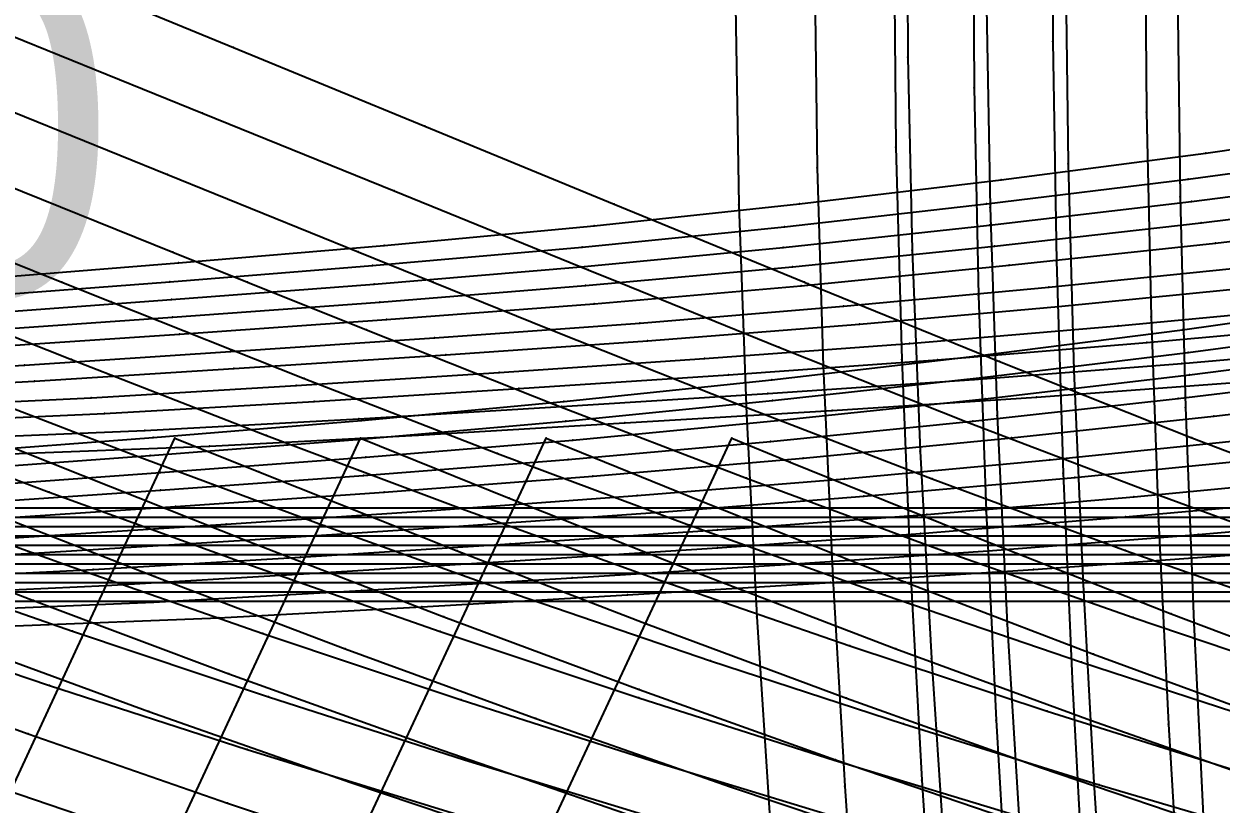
# Model space of a CAD drawing. Extents: x -2408 to 1029, y -526 to 2095.
# Drawn here: x -676.5 to -588, y 854.1 to 911.7 of the extents above; entities that cross this region are included whole.
import ezdxf

# ---------------------------------------------------------------- set-up
doc = ezdxf.new("R2010")
doc.units = 0
doc.layers.add('TEXT', color=7, linetype='Continuous')

# ---------------------------------------------------------------- blocks, each defined once
blk = doc.blocks.new(' -30')
at = {"layer": '1'}
for points in [[(-679.579468, 1093.386078), (-667.869601, 1088.545558), (-654.06588, 1082.849141), (-639.93417, 1077.027273), (-625.924078, 1071.266404), (-611.86985, 1065.500565), (-611.588666, 1065.385221), (-597.443729, 1059.626624), (-583.237913, 1054.002719), (-568.963569, 1048.571729)], [(-244.782035, 988.103728), (-229.520606, 987.520225), (-214.116548, 987.083314), (-198.889744, 986.803854), (-183.229885, 986.627731), (-167.295553, 986.530983), (-151.580754, 986.653671), (-136.843907, 986.999455), (-122.874949, 987.585204), (-107.751551, 988.469104), (-92.53808, 989.557936), (-77.486431, 990.756362), (-62.287955, 992.040492), (-46.765308, 993.494654), (-31.59976, 995.119355), (-16.677405, 996.901347), (-1.553066, 998.875569), (13.497761, 1001.026741)], [(-94.92007, 495.218377), (-94.849239, 479.974435), (-94.527407, 465.687633), (-93.937497, 450.831002), (-93.098738, 435.516135), (-92.109499, 420.534611), (-91.504507, 412.391815), (-106.438525, 409.720329), (-114.166003, 408.231014), (-119.644224, 406.949512), (-124.775494, 405.499108), (-129.635597, 403.873403), (-133.993312, 402.168599), (-138.086996, 400.305998), (-141.794628, 398.349397), (-145.125894, 396.314435), (-148.042028, 394.254847), (-150.639704, 392.130974), (-152.916908, 389.96509), (-154.962279, 387.680287), (-156.728037, 385.329051), (-158.293209, 382.821793), (-159.78194, 379.938352), (-161.1035, 376.821743)]]:
    blk.add_lwpolyline(points, dxfattribs=at)
at = {"layer": '14'}
for points in [[(-569.19848, 986.9827), (-583.328373, 992.069288), (-597.67518, 997.436942), (-611.940886, 1003.014693), (-625.885646, 1008.720417), (-636.292, 1013.072281), (-636.292076, 1013.072281), (-636.295509, 1013.064804), (-630.680852, 1025.118075), (-624.11852, 1039.205766), (-617.238503, 1053.975449), (-617.238503, 1053.975449), (-612.923028, 1052.206039), (-598.88844, 1046.521615), (-584.771804, 1040.976659), (-570.602837, 1035.635222)], [(-245.709135, 975.431759), (-230.041771, 974.838048), (-214.56575, 974.39029), (-199.409258, 974.086564), (-184.176903, 973.94043), (-168.404506, 973.803247), (-153.029813, 973.906816), (-137.632361, 974.245926), (-123.507077, 974.803251), (-109.767216, 975.613196), (-94.348727, 976.725192), (-79.364049, 977.862141), (-63.959231, 979.122072), (-49.005641, 980.511038), (-33.632503, 982.122847), (-18.625958, 983.86424), (-3.293244, 985.820636), (11.872398, 987.947367)], [(-107.59201, 483.699343), (-107.334268, 469.047236), (-106.777074, 453.55854), (-106.009624, 438.589179), (-105.05906, 423.721831), (-104.773865, 419.820175), (-112.92615, 418.352416), (-119.410509, 416.948304), (-125.016039, 415.490597), (-130.165454, 413.906458), (-135.017357, 412.164035), (-139.49255, 410.303017), (-143.626633, 408.325475), (-147.418247, 406.247763), (-150.941165, 404.038842), (-154.175671, 401.715027), (-157.04112, 399.354777), (-159.615963, 396.919506), (-161.901991, 394.426914)]]:
    blk.add_lwpolyline(points, dxfattribs=at)
at = {"layer": '2'}
blk.add_point((-617.238503, 1053.975449), dxfattribs=at)
at = {"layer": '3'}
for p in [(-654.06588, 1082.849141), (-639.93417, 1077.027273), (-625.924078, 1071.266404), (-611.86985, 1065.500565), (-611.588666, 1065.385221), (-597.443729, 1059.626624), (-617.238503, 1053.975449), (-583.237913, 1054.002719), (-612.923028, 1052.206039), (-598.88844, 1046.521615), (-584.771804, 1040.976659), (-624.11852, 1039.205766), (-1.553066, 998.875569), (-16.677405, 996.901347), (-31.59976, 995.119355), (-46.765308, 993.494654), (-62.287955, 992.040492), (-77.486431, 990.756362), (-3.293244, 985.820636), (-18.625958, 983.86424), (-33.632503, 982.122847), (-49.005641, 980.511038), (-63.959231, 979.122072), (-79.364049, 977.862141), (-94.849239, 479.974435), (-107.334268, 469.047236), (-94.527407, 465.687633), (-106.777074, 453.55854), (-93.937497, 450.831002), (-106.009624, 438.589179), (-93.098738, 435.516135)]:
    blk.add_point(p, dxfattribs=at)
at = {"layer": '4'}
for p in [(-611.86985, 1065.500565), (-617.238503, 1053.975449)]:
    blk.add_point(p, dxfattribs=at)
at = {"layer": '7'}
blk.add_line((-763.632202, -125.051336), (-389.104042, -125.051336), dxfattribs=at)
blk = doc.blocks.new(' -31')
at = {"layer": '1'}
for points in [[(-670.463003, 1083.716957), (-656.360988, 1077.995136), (-642.183125, 1072.240988), (-627.845906, 1066.420292), (-625.584259, 1065.503998), (-613.746049, 1060.708056), (-599.681805, 1055.117577), (-585.652809, 1049.748903), (-571.206755, 1044.459492)], [(-245.204271, 986.362211), (-230.354188, 985.833593), (-215.338268, 985.438519), (-199.901877, 985.183262), (-184.035778, 985.039444), (-168.025736, 984.886238), (-152.529679, 984.93567), (-138.113903, 985.220737), (-123.104008, 985.77524), (-108.173622, 986.581126), (-93.190491, 987.608126), (-78.160477, 988.752626), (-63.189221, 989.945011), (-47.672531, 991.313117), (-32.73015, 992.82249), (-17.795201, 994.504582), (-2.889159, 996.340467), (12.212112, 998.376714)], [(-89.879462, 483.678925), (-89.626827, 468.904622), (-89.106897, 453.535204), (-88.353528, 438.095688), (-87.433996, 422.815308)]]:
    blk.add_lwpolyline(points, dxfattribs=at)
at = {"layer": '14'}
for points in [[(-570.71022, 982.841463), (-585.017713, 987.808352), (-599.562903, 993.069454), (-613.740031, 998.398511), (-628.18245, 1004.075581), (-642.195981, 1009.819267), (-650.007172, 1013.071976), (-650.008011, 1013.072281), (-650.01152, 1013.064804), (-644.396845, 1025.118088), (-637.834502, 1039.205775), (-630.954475, 1053.975449), (-630.954475, 1053.975449), (-619.60841, 1049.367727), (-604.405046, 1043.328069), (-590.492016, 1038.00261), (-575.830816, 1032.625574)], [(-245.703807, 973.672048), (-230.309778, 973.133422), (-215.019542, 972.729054), (-199.514269, 972.453655), (-184.176903, 972.34024), (-168.717548, 972.168446), (-153.596564, 972.223744), (-138.452891, 972.497168), (-123.963493, 972.997494), (-110.383136, 973.723837), (-95.06787, 974.769831), (-79.6112, 975.902393), (-64.30798, 977.09257), (-48.879834, 978.444808), (-33.60516, 979.96535), (-18.120015, 981.679498), (-2.882535, 983.53499), (12.185967, 985.548397)], [(-102.603046, 487.153104), (-102.402857, 471.839814), (-101.962557, 457.181413), (-101.253314, 441.500905), (-100.364637, 426.136454), (-99.693871, 416.315002), (-107.84615, 414.847221), (-114.330507, 413.443097), (-119.936035, 411.985387), (-125.085454, 410.401247), (-129.93736, 408.658831), (-134.41255, 406.797831), (-138.546636, 404.820276), (-142.338245, 402.742581), (-145.861162, 400.533666), (-149.095668, 398.209828), (-151.961116, 395.849567), (-154.535961, 393.414295), (-156.821994, 390.921702), (-158.856873, 388.344847), (-160.702593, 385.604184), (-162.403636, 382.62292)]]:
    blk.add_lwpolyline(points, dxfattribs=at)
at = {"layer": '2'}
blk.add_point((-630.954475, 1053.975449), dxfattribs=at)
at = {"layer": '3'}
for p in [(-656.360988, 1077.995136), (-642.183125, 1072.240988), (-627.845906, 1066.420292), (-625.584259, 1065.503998), (-613.746049, 1060.708056), (-599.681805, 1055.117577), (-630.954475, 1053.975449), (-585.652809, 1049.748903), (-619.60841, 1049.367727), (-604.405046, 1043.328069), (-637.834502, 1039.205775), (-590.492016, 1038.00261), (-2.889159, 996.340467), (-17.795201, 994.504582), (-32.73015, 992.82249), (-47.672531, 991.313117), (-63.189221, 989.945011), (-78.160477, 988.752626), (-2.882535, 983.53499), (-18.120015, 981.679498), (-33.60516, 979.96535), (-48.879834, 978.444808), (-64.30798, 977.09257), (-79.6112, 975.902393), (-102.402857, 471.839814), (-89.626827, 468.904622), (-101.962557, 457.181413), (-89.106897, 453.535204), (-101.253314, 441.500905), (-88.353528, 438.095688), (-100.364637, 426.136454)]:
    blk.add_point(p, dxfattribs=at)
at = {"layer": '4'}
for p in [(-625.584259, 1065.503998), (-630.954475, 1053.975449)]:
    blk.add_point(p, dxfattribs=at)
at = {"layer": '7'}
blk.add_line((-763.632202, -125.051336), (-389.104042, -125.051336), dxfattribs=at)
blk = doc.blocks.new(' -32')
at = {"layer": '1'}
for points in [[(-673.055463, 1079.170648), (-658.93014, 1073.45126), (-644.837136, 1067.74143), (-639.300995, 1065.502472), (-630.70928, 1062.02776), (-616.644344, 1056.437097), (-602.420716, 1050.965794), (-588.118334, 1045.680245), (-573.747795, 1040.606701)], [(-245.709809, 984.630858), (-230.488011, 984.128957), (-215.247587, 983.767109), (-200.095667, 983.551712), (-184.421997, 983.443756), (-168.741345, 983.257658), (-153.297777, 983.255747), (-138.28339, 983.491439), (-123.274546, 983.983495), (-108.376018, 984.727066), (-93.392798, 985.703898), (-78.046169, 986.826902), (-63.073899, 987.964787), (-47.80115, 989.241333), (-32.854437, 990.673366), (-17.580763, 992.310636), (-2.66784, 994.062031), (12.329512, 995.989364)], [(-84.891852, 487.214944), (-84.704066, 472.179414), (-84.273397, 456.918529), (-83.613101, 441.527453), (-82.794173, 426.429278), (-81.832603, 411.349699)]]:
    blk.add_lwpolyline(points, dxfattribs=at)
at = {"layer": '14'}
for points in [[(-576.51792, 980.265068), (-591.27833, 985.269421), (-605.969177, 990.474472), (-620.29887, 995.744541), (-634.852344, 1001.321915), (-649.071391, 1007.024441), (-663.723526, 1013.072052), (-663.723984, 1013.072281), (-663.727493, 1013.064804), (-658.112836, 1025.118075), (-651.550504, 1039.205766), (-644.670486, 1053.975449), (-644.670486, 1053.975449), (-633.682431, 1049.535537), (-619.437093, 1043.890796), (-605.102571, 1038.402861), (-590.719169, 1033.118414), (-576.037771, 1027.966365)], [(-245.599616, 971.918152), (-230.517079, 971.43226), (-214.931823, 971.059083), (-199.600349, 970.822056), (-184.176903, 970.740051), (-168.658013, 970.535171), (-153.193248, 970.556179), (-137.648987, 970.799077), (-122.742367, 971.275087), (-109.357197, 971.949746), (-94.181815, 972.942468), (-78.860494, 974.031315), (-63.695884, 975.163998), (-48.400329, 976.438115), (-33.260954, 977.872553), (-17.902589, 979.495559), (-2.796827, 981.250458), (12.288539, 983.170726)], [(-97.600019, 489.682566), (-97.433359, 473.405649), (-97.009875, 457.723451), (-96.346461, 441.972495), (-95.516013, 426.636403), (-94.613867, 412.809792)]]:
    blk.add_lwpolyline(points, dxfattribs=at)
at = {"layer": '2'}
blk.add_point((-644.670486, 1053.975449), dxfattribs=at)
at = {"layer": '3'}
for p in [(-658.93014, 1073.45126), (-644.837136, 1067.74143), (-639.300995, 1065.502472), (-630.70928, 1062.02776), (-616.644344, 1056.437097), (-644.670486, 1053.975449), (-602.420716, 1050.965794), (-633.682431, 1049.535537), (-588.118334, 1045.680245), (-619.437093, 1043.890796), (-651.550504, 1039.205766), (-605.102571, 1038.402861), (-590.719169, 1033.118414), (-2.66784, 994.062031), (-17.580763, 992.310636), (-32.854437, 990.673366), (-47.80115, 989.241333), (-63.073899, 987.964787), (-78.046169, 986.826902), (-2.796827, 981.250458), (-17.902589, 979.495559), (-33.260954, 977.872553), (-48.400329, 976.438115), (-63.695884, 975.163998), (-78.860494, 974.031315), (-97.433359, 473.405649), (-84.704066, 472.179414), (-97.009875, 457.723451), (-84.273397, 456.918529), (-96.346461, 441.972495), (-83.613101, 441.527453), (-95.516013, 426.636403), (-82.794173, 426.429278)]:
    blk.add_point(p, dxfattribs=at)
at = {"layer": '4'}
for p in [(-639.300995, 1065.502472), (-644.670486, 1053.975449)]:
    blk.add_point(p, dxfattribs=at)
at = {"layer": '7'}
blk.add_line((-763.632202, -125.051336), (-389.104042, -125.051336), dxfattribs=at)
blk = doc.blocks.new(' -33')
at = {"layer": '1'}
for points in [[(-672.478486, 1073.343472), (-658.55008, 1067.725314), (-653.016129, 1065.504227), (-644.215077, 1061.971907), (-630.250052, 1056.444661), (-616.147939, 1051.025013), (-602.056997, 1045.826686), (-587.562063, 1040.709532), (-573.327678, 1035.917621)], [(-245.656514, 982.886327), (-230.644244, 982.430943), (-215.128314, 982.099588), (-199.895578, 981.917391), (-184.203281, 981.841354), (-168.302886, 981.625979), (-153.421344, 981.587268), (-138.063449, 981.77681), (-123.30094, 982.206119), (-108.548373, 982.887436), (-93.220462, 983.840879), (-77.994136, 984.911791), (-62.676554, 986.02466), (-47.469065, 987.237479), (-32.175066, 988.635625), (-17.231059, 990.164291), (-1.969221, 991.878756), (13.18838, 993.745961)], [(-79.893775, 491.171975), (-79.773197, 476.059439), (-79.43103, 460.915727), (-78.87417, 445.812984), (-78.132577, 430.805671), (-77.226999, 415.564104)]]:
    blk.add_lwpolyline(points, dxfattribs=at)
at = {"layer": '14'}
for points in [[(-574.216292, 975.171093), (-588.977959, 979.915293), (-603.527283, 984.834254), (-618.011682, 989.94154), (-632.130203, 995.1012), (-646.486415, 1000.558219), (-660.505987, 1006.127055), (-674.718011, 1011.948869), (-677.439651, 1013.072128), (-677.440033, 1013.072281), (-677.443466, 1013.064804), (-671.828808, 1025.118075), (-665.266477, 1039.205766), (-658.386459, 1053.975449), (-658.386459, 1053.975449), (-652.191684, 1051.478388), (-637.534459, 1045.648573), (-623.530547, 1040.239618), (-608.744363, 1034.744457), (-594.398171, 1029.637681), (-579.459447, 1024.567432)], [(-245.398865, 970.170211), (-230.056463, 969.719094), (-214.797145, 969.392556), (-199.667877, 969.191777), (-184.176903, 969.139862), (-168.618175, 968.90364), (-153.351338, 968.887478), (-138.070011, 969.078373), (-122.802072, 969.506927), (-109.028211, 970.142768), (-94.02832, 971.073364), (-78.878119, 972.11656), (-63.88798, 973.191219), (-48.760762, 974.383247), (-33.792318, 975.723587), (-18.838223, 977.222051), (-3.65813, 978.89639), (11.262152, 980.69739)], [(-92.592709, 493.613696), (-92.499211, 477.854126), (-92.182344, 462.500599), (-91.611132, 446.570637), (-90.867716, 431.101373), (-89.978962, 415.93521)]]:
    blk.add_lwpolyline(points, dxfattribs=at)
at = {"layer": '2'}
blk.add_point((-658.386459, 1053.975449), dxfattribs=at)
at = {"layer": '3'}
for p in [(-658.55008, 1067.725314), (-653.016129, 1065.504227), (-644.215077, 1061.971907), (-630.250052, 1056.444661), (-658.386459, 1053.975449), (-652.191684, 1051.478388), (-616.147939, 1051.025013), (-637.534459, 1045.648573), (-602.056997, 1045.826686), (-587.562063, 1040.709532), (-623.530547, 1040.239618), (-665.266477, 1039.205766), (-608.744363, 1034.744457), (-594.398171, 1029.637681), (-1.969221, 991.878756), (-17.231059, 990.164291), (-32.175066, 988.635625), (-47.469065, 987.237479), (-62.676554, 986.02466), (-77.994136, 984.911791), (-3.65813, 978.89639), (-18.838223, 977.222051), (-33.792318, 975.723587), (-48.760762, 974.383247), (-63.88798, 973.191219), (-78.878119, 972.11656), (-92.499211, 477.854126), (-79.773197, 476.059439), (-92.182344, 462.500599), (-79.43103, 460.915727), (-91.611132, 446.570637), (-78.87417, 445.812984), (-90.867716, 431.101373), (-78.132577, 430.805671)]:
    blk.add_point(p, dxfattribs=at)
at = {"layer": '4'}
for p in [(-653.016129, 1065.504227), (-658.386459, 1053.975449)]:
    blk.add_point(p, dxfattribs=at)
at = {"layer": '7'}
blk.add_line((-763.632202, -125.051336), (-389.104042, -125.051336), dxfattribs=at)
blk = doc.blocks.new(' -34')
at = {"layer": '1'}
for points in [[(-677.364565, 1069.766371), (-666.730804, 1065.507126), (-663.102734, 1064.053879), (-648.836733, 1058.391212), (-634.525842, 1052.844457), (-620.337866, 1047.54854), (-605.886402, 1042.376982), (-591.365894, 1037.408624), (-576.770702, 1032.658443)], [(-245.392154, 981.143215), (-230.338441, 980.727177), (-214.992801, 980.435879), (-199.882371, 980.286679), (-183.960228, 980.237808), (-168.117949, 979.996712), (-153.058748, 979.924763), (-137.707824, 980.071632), (-122.92949, 980.454594), (-108.321638, 981.081657), (-92.998495, 981.988387), (-77.514769, 983.037739), (-62.201781, 984.109423), (-46.844191, 985.280492), (-31.552026, 986.613769), (-16.180549, 988.119587), (-0.918876, 989.7673), (14.461016, 991.588687)]]:
    blk.add_lwpolyline(points, dxfattribs=at)
at = {"layer": '14'}
for points in [[(-573.867632, 970.917508), (-588.30422, 975.33142), (-602.811568, 980.016268), (-617.108707, 984.856855), (-631.029806, 989.757501), (-645.856265, 995.162899), (-659.969788, 1000.515376), (-674.380798, 1006.222042), (-688.357245, 1011.922673), (-691.155624, 1013.072128), (-691.156006, 1013.072281), (-691.159515, 1013.064804), (-685.544858, 1025.118075), (-678.982526, 1039.205766), (-672.102509, 1053.975449), (-672.102509, 1053.975449), (-667.232527, 1052.020667), (-652.905865, 1046.33417), (-638.502068, 1040.769044), (-624.057153, 1035.389493), (-609.541973, 1030.201112), (-594.718427, 1025.138568), (-580.056483, 1020.377516)], [(-245.786458, 968.44933), (-230.134274, 968.026103), (-214.616884, 967.729416), (-199.32053, 967.560035), (-184.176903, 967.539673), (-168.597613, 967.273836), (-153.015974, 967.224876), (-137.362258, 967.385917), (-122.325415, 967.767123), (-108.80701, 968.340385), (-93.375668, 969.247428), (-77.789987, 970.288667), (-62.368557, 971.359762), (-46.955469, 972.529899), (-31.404846, 973.873655), (-16.018666, 975.369462), (-1.039595, 976.974481), (14.313651, 978.774331)], [(-87.573821, 497.793534), (-87.532142, 481.326858), (-87.263509, 465.080297), (-86.767524, 449.413887), (-86.078283, 433.655301), (-85.26271, 418.531257)]]:
    blk.add_lwpolyline(points, dxfattribs=at)
at = {"layer": '3'}
for p in [(-666.730804, 1065.507126), (-663.102734, 1064.053879), (-648.836733, 1058.391212), (-634.525842, 1052.844457), (-667.232527, 1052.020667), (-620.337866, 1047.54854), (-652.905865, 1046.33417), (-605.886402, 1042.376982), (-638.502068, 1040.769044), (-591.365894, 1037.408624), (-624.057153, 1035.389493), (-609.541973, 1030.201112), (-0.918876, 989.7673), (-16.180549, 988.119587), (-31.552026, 986.613769), (-46.844191, 985.280492), (-62.201781, 984.109423), (-77.514769, 983.037739), (-1.039595, 976.974481), (-16.018666, 975.369462), (-31.404846, 973.873655), (-46.955469, 972.529899), (-62.368557, 971.359762), (-77.789987, 970.288667), (-87.532142, 481.326858), (-87.263509, 465.080297), (-86.767524, 449.413887), (-86.078283, 433.655301)]:
    blk.add_point(p, dxfattribs=at)
at = {"layer": '4'}
blk.add_point((-666.730804, 1065.507126), dxfattribs=at)
at = {"layer": '7'}
blk.add_line((-763.632202, -125.051336), (-389.104042, -125.051336), dxfattribs=at)
blk = doc.blocks.new(' -35')
at = {"layer": '1'}
for points in [[(-680.315526, 1065.453364), (-666.027462, 1059.779977), (-651.611507, 1054.176305), (-637.219311, 1048.772205), (-623.014092, 1043.64081), (-608.486627, 1038.611402), (-593.903747, 1033.795453), (-579.233857, 1029.197618)], [(-246.148302, 979.438741), (-230.680906, 979.043986), (-214.761059, 978.775616), (-199.831895, 978.658127), (-183.937511, 978.637161), (-167.91933, 978.3671), (-153.273203, 978.263564), (-137.581065, 978.366736), (-122.473683, 978.712175), (-108.132263, 979.284806), (-93.046583, 980.132548), (-77.806866, 981.122235), (-62.730958, 982.135285), (-47.556552, 983.23854), (-32.497701, 984.477851), (-17.328552, 985.87939), (-2.297197, 987.417575)]]:
    blk.add_lwpolyline(points, dxfattribs=at)
at = {"layer": '14'}
for points in [[(-579.64267, 968.598995), (-594.495935, 973.029855), (-609.422368, 977.744659), (-624.13107, 982.628705), (-638.776166, 987.69986), (-653.040461, 992.815067), (-667.56699, 998.217291), (-681.748244, 1003.716345), (-696.126109, 1009.501428), (-704.870987, 1013.071899), (-704.871979, 1013.072281), (-704.875488, 1013.064804), (-699.260831, 1025.118075), (-692.698499, 1039.205766), (-685.818481, 1053.975449), (-685.818481, 1053.975449), (-673.835528, 1049.204201), (-659.857225, 1043.739088), (-645.797305, 1038.406831), (-631.700723, 1033.253456), (-617.297163, 1028.197277), (-603.067458, 1023.419731), (-588.770455, 1018.847618), (-574.405683, 1014.494099)], [(-245.411211, 966.712004), (-230.155305, 966.336682), (-214.929733, 966.076748), (-199.345665, 965.933028), (-184.176903, 965.939484), (-168.595889, 965.645719), (-153.262253, 965.563573), (-137.932319, 965.676814), (-122.572167, 966.011288), (-108.693553, 966.54324), (-93.491526, 967.382021), (-78.130808, 968.373007), (-62.938125, 969.391393), (-47.752126, 970.486082), (-32.422476, 971.732986), (-17.26006, 973.126367), (-1.855956, 974.694953)], [(-82.553895, 485.097823), (-82.374938, 469.8937), (-81.971193, 454.307109), (-81.362613, 438.412146), (-80.623388, 423.163421)]]:
    blk.add_lwpolyline(points, dxfattribs=at)
at = {"layer": '3'}
for p in [(-666.027462, 1059.779977), (-651.611507, 1054.176305), (-637.219311, 1048.772205), (-659.857225, 1043.739088), (-623.014092, 1043.64081), (-645.797305, 1038.406831), (-608.486627, 1038.611402), (-593.903747, 1033.795453), (-631.700723, 1033.253456), (-617.297163, 1028.197277), (-17.328552, 985.87939), (-32.497701, 984.477851), (-47.556552, 983.23854), (-62.730958, 982.135285), (-77.806866, 981.122235), (-93.046583, 980.132548), (-17.26006, 973.126367), (-32.422476, 971.732986), (-47.752126, 970.486082), (-62.938125, 969.391393), (-78.130808, 968.373007), (-82.374938, 469.8937), (-81.971193, 454.307109), (-81.362613, 438.412146)]:
    blk.add_point(p, dxfattribs=at)
at = {"layer": '7'}
blk.add_line((-763.632202, -125.051336), (-389.104042, -125.051336), dxfattribs=at)
blk = doc.blocks.new(' -36')
at = {"layer": '1'}
for points in [[(-675.825793, 1058.274928), (-661.477151, 1052.75744), (-647.277517, 1047.486629), (-633.11935, 1042.429324), (-618.791001, 1037.518718), (-604.521144, 1032.846354), (-590.059062, 1028.344219), (-575.426927, 1024.038162)], [(-244.813666, 977.681409), (-229.671196, 977.337734), (-214.526717, 977.118518), (-199.544562, 977.030097), (-183.915882, 977.036591), (-167.950092, 976.741205), (-152.978729, 976.605931), (-137.268569, 976.672079), (-122.12241, 976.976183), (-107.446996, 977.520182), (-92.321248, 978.32941), (-77.600391, 979.250239), (-61.924676, 980.270294), (-47.017724, 981.31363), (-31.357583, 982.547478), (-16.625817, 983.851296), (-0.992572, 985.389894)]]:
    blk.add_lwpolyline(points, dxfattribs=at)
at = {"layer": '14'}
for points in [[(-683.234201, 1047.528873), (-668.828007, 1041.963218), (-654.388899, 1036.565905), (-639.884626, 1031.34536), (-625.064302, 1026.229331), (-610.423134, 1021.40198), (-595.712985, 1016.789458), (-580.110424, 1012.168741)], [(-245.653449, 964.99914), (-230.120728, 964.650726), (-214.66927, 964.419268), (-199.353692, 964.307202), (-184.176903, 964.339218), (-168.612579, 964.019258), (-152.992621, 963.905906), (-137.318346, 963.990156), (-122.248087, 964.280739), (-108.008745, 964.781739), (-92.393513, 965.599915), (-76.784191, 966.576492), (-61.688111, 967.560906), (-46.088481, 968.647694), (-31.018154, 969.826597), (-15.441047, 971.206677), (-0.29155, 972.69796)]]:
    blk.add_lwpolyline(points, dxfattribs=at)
at = {"layer": '3'}
for p in [(-661.477151, 1052.75744), (-647.277517, 1047.486629), (-633.11935, 1042.429324), (-668.828007, 1041.963218), (-618.791001, 1037.518718), (-654.388899, 1036.565905), (-604.521144, 1032.846354), (-639.884626, 1031.34536), (-590.059062, 1028.344219), (-16.625817, 983.851296), (-31.357583, 982.547478), (-47.017724, 981.31363), (-61.924676, 980.270294), (-77.600391, 979.250239), (-92.321248, 978.32941), (-15.441047, 971.206677), (-31.018154, 969.826597), (-46.088481, 968.647694), (-61.688111, 967.560906), (-76.784191, 966.576492), (-92.393513, 965.599915)]:
    blk.add_point(p, dxfattribs=at)
at = {"layer": '7'}
blk.add_line((-763.632202, -125.051336), (-389.104042, -125.051336), dxfattribs=at)
blk = doc.blocks.new(' -37')
at = {"layer": '1'}
for points in [[(-681.952298, 1055.380489), (-667.660078, 1049.986986), (-653.116476, 1044.702242), (-638.756824, 1039.689667), (-624.082034, 1034.780541), (-609.641131, 1030.172545), (-594.830878, 1025.688203), (-580.212215, 1021.508686)], [(-260.851131, 976.413247), (-245.383191, 975.982942), (-230.272819, 975.66794), (-214.800353, 975.469849), (-199.544714, 975.405111), (-183.895226, 975.435944), (-168.220626, 975.117964), (-153.279971, 974.951985), (-137.539453, 974.981965), (-122.430299, 975.248465), (-107.241461, 975.765536), (-92.23547, 976.488596), (-77.064567, 977.383549), (-62.060307, 978.358986), (-46.897365, 979.384498), (-31.741422, 980.503482), (-16.317787, 981.804686), (-1.187583, 983.235286)]]:
    blk.add_lwpolyline(points, dxfattribs=at)
at = {"layer": '14'}
for points in [[(-675.135504, 1039.217935), (-660.278699, 1033.778931), (-645.35426, 1028.526784), (-630.939279, 1023.664606), (-615.877905, 1018.815825), (-600.745907, 1014.193047), (-586.139404, 1009.976964), (-570.870374, 1005.829338)], [(-260.7973, 963.703712), (-245.111403, 963.272636), (-230.031804, 962.968394), (-214.92123, 962.770408), (-199.345019, 962.682694), (-184.176903, 962.739029), (-168.647246, 962.39452), (-153.323367, 962.252045), (-138.031799, 962.292988), (-122.676535, 962.538026), (-107.428407, 963.02208), (-92.064057, 963.779385), (-76.738085, 964.702722), (-61.242214, 965.685371), (-45.924747, 966.711602), (-30.453256, 967.865643), (-15.155917, 969.160966), (0.128787, 970.603535)]]:
    blk.add_lwpolyline(points, dxfattribs=at)
at = {"layer": '3'}
for p in [(-667.660078, 1049.986986), (-653.116476, 1044.702242), (-638.756824, 1039.689667), (-624.082034, 1034.780541), (-660.278699, 1033.778931), (-609.641131, 1030.172545), (-645.35426, 1028.526784), (-16.317787, 981.804686), (-31.741422, 980.503482), (-46.897365, 979.384498), (-62.060307, 978.358986), (-77.064567, 977.383549), (-92.23547, 976.488596), (-15.155917, 969.160966), (-30.453256, 967.865643), (-45.924747, 966.711602), (-61.242214, 965.685371), (-76.738085, 964.702722), (-92.064057, 963.779385)]:
    blk.add_point(p, dxfattribs=at)
at = {"layer": '7'}
blk.add_line((-763.632202, -125.051336), (-389.104042, -125.051336), dxfattribs=at)
blk = doc.blocks.new(' -38')
at = {"layer": '1'}
for points in [[(-680.700302, 1049.789536), (-666.390865, 1044.60093), (-651.86658, 1039.534499), (-637.201431, 1034.63018), (-622.54811, 1029.949667), (-608.05136, 1025.548041), (-593.266315, 1021.301709), (-578.334457, 1017.259113)], [(-261.044984, 974.676492), (-245.667599, 974.280945), (-230.429886, 973.992507), (-215.048551, 973.822596), (-199.881571, 973.781331), (-184.02483, 973.838501), (-168.394548, 973.496167), (-153.050934, 973.299164), (-137.526505, 973.297012), (-122.070491, 973.529049), (-106.553574, 974.011844), (-91.257077, 974.710421), (-75.758579, 975.59908), (-60.626937, 976.556257), (-45.135723, 977.568164), (-29.691034, 978.673379), (-14.218645, 979.93966), (0.737898, 981.308098)]]:
    blk.add_lwpolyline(points, dxfattribs=at)
at = {"layer": '14'}
for points in [[(-683.62422, 1037.330167), (-669.20928, 1032.125264), (-654.470625, 1027.004771), (-639.929006, 1022.161042), (-625.323363, 1017.51357), (-610.653421, 1013.074381), (-595.662161, 1008.783984), (-580.863962, 1004.792976)], [(-261.190993, 961.973783), (-245.947095, 961.584031), (-230.551053, 961.299384), (-215.148676, 961.123001), (-199.740959, 961.05943), (-184.176903, 961.13884), (-168.699438, 960.771431), (-153.117159, 960.599375), (-137.509077, 960.612319), (-121.800199, 960.831968), (-106.173003, 961.29453), (-91.127607, 962.000058), (-76.121077, 962.872303), (-60.939983, 963.810147), (-45.940806, 964.778603), (-30.948843, 965.841704), (-15.800026, 967.057728), (-0.82938, 968.401779)]]:
    blk.add_lwpolyline(points, dxfattribs=at)
at = {"layer": '3'}
for p in [(-666.390865, 1044.60093), (-651.86658, 1039.534499), (-637.201431, 1034.63018), (-669.20928, 1032.125264), (-622.54811, 1029.949667), (-654.470625, 1027.004771), (-14.218645, 979.93966), (-29.691034, 978.673379), (-45.135723, 977.568164), (-60.626937, 976.556257), (-75.758579, 975.59908), (-91.257077, 974.710421), (-15.800026, 967.057728), (-30.948843, 965.841704), (-45.940806, 964.778603), (-60.939983, 963.810147), (-76.121077, 962.872303), (-91.127607, 962.000058)]:
    blk.add_point(p, dxfattribs=at)
at = {"layer": '7'}
blk.add_line((-763.632202, -125.051336), (-389.104042, -125.051336), dxfattribs=at)
blk = doc.blocks.new(' -39')
at = {"layer": '1'}
for points in [[(-822.919753, 1050.673668), (-816.521745, 1064.408638), (-809.985366, 1078.440594), (-803.450851, 1092.468491), (-793.440447, 1088.484297), (-779.537609, 1082.96476), (-765.648304, 1077.464968), (-751.708798, 1071.960969), (-737.618473, 1066.416272), (-735.30838, 1065.512314), (-723.183282, 1060.767818), (-708.925899, 1055.272839), (-694.621465, 1049.9073), (-680.25487, 1044.704049), (-665.92535, 1039.703311), (-651.438478, 1034.844798), (-636.958934, 1030.196749), (-622.347235, 1025.727268), (-607.829158, 1021.516035), (-593.092423, 1017.4779), (-578.563008, 1013.721235)], [(-260.634175, 972.92972), (-245.262398, 972.569122), (-229.984739, 972.31231), (-214.791414, 972.174482), (-199.605925, 972.159095), (-184.01516, 972.238312), (-168.397196, 971.872528), (-153.201127, 971.651481), (-138.134021, 971.615115), (-122.854594, 971.794226), (-107.343622, 972.210434), (-92.366279, 972.831552), (-76.54396, 973.693286), (-61.552963, 974.611547), (-46.302817, 975.56963), (-31.0579, 976.601998), (-15.713613, 977.784027), (-0.490311, 979.102427)]]:
    blk.add_lwpolyline(points, dxfattribs=at)
at = {"layer": '14'}
for points in [[(-675.345223, 1029.517459), (-661.080527, 1024.658558), (-646.145439, 1019.782596), (-631.144878, 1015.112238), (-616.078544, 1010.659798), (-601.574873, 1006.606813), (-586.383279, 1002.601867), (-571.135147, 998.816587)], [(-262.319546, 960.2692), (-246.748947, 959.896897), (-231.040638, 959.631903), (-215.351973, 959.477067), (-199.705454, 959.436699), (-184.176903, 959.538651), (-168.312557, 959.14157), (-152.936417, 958.948605), (-137.689682, 958.930158), (-122.390639, 959.100798), (-107.151342, 959.490952), (-91.728331, 960.147581), (-76.344232, 960.998653), (-60.781414, 961.935), (-45.404531, 962.89571), (-30.034311, 963.942842), (-14.502688, 965.140545), (0.846659, 966.471685)]]:
    blk.add_lwpolyline(points, dxfattribs=at)
at = {"layer": '3'}
for p in [(-665.92535, 1039.703311), (-651.438478, 1034.844798), (-636.958934, 1030.196749), (-15.713613, 977.784027), (-31.0579, 976.601998), (-46.302817, 975.56963), (-61.552963, 974.611547), (-76.54396, 973.693286), (-92.366279, 972.831552), (-14.502688, 965.140545), (-30.034311, 963.942842), (-45.404531, 962.89571), (-60.781414, 961.935), (-76.344232, 960.998653), (-91.728331, 960.147581)]:
    blk.add_point(p, dxfattribs=at)
at = {"layer": '7'}
blk.add_line((-763.632202, -125.051336), (-389.104042, -125.051336), dxfattribs=at)
blk = doc.blocks.new(' -40')
at = {"layer": '1'}
for points in [[(-823.858313, 1078.103655), (-817.308655, 1092.164154), (-810.393475, 1089.47466), (-796.508958, 1084.067502), (-782.223648, 1078.495861), (-767.943331, 1072.917151), (-753.8455, 1067.39938), (-749.023895, 1065.513458), (-739.729078, 1061.877866), (-725.40189, 1056.357127), (-711.031624, 1050.950234), (-696.748703, 1045.74392), (-682.263601, 1040.652458), (-667.618612, 1035.700451), (-653.013265, 1030.964924), (-638.183089, 1026.374451), (-623.453167, 1022.041528), (-608.814152, 1017.966122), (-593.964097, 1014.062397), (-579.060969, 1010.366265)], [(-260.908913, 971.207985), (-245.558737, 970.877499), (-230.243138, 970.646141), (-214.890014, 970.529725), (-199.864877, 970.535647), (-184.007473, 970.638123), (-168.312085, 970.248635), (-153.059081, 970.003416), (-137.860823, 969.94036), (-122.501798, 970.086932), (-107.011304, 970.459098), (-91.66347, 971.054746), (-76.239994, 971.863291), (-60.970871, 972.770291), (-45.639813, 973.702428), (-30.53561, 974.688643), (-15.217954, 975.818684)]]:
    blk.add_lwpolyline(points, dxfattribs=at)
at = {"layer": '14'}
blk.add_lwpolyline([(-260.955345, 958.503785), (-245.236538, 958.169516), (-230.130797, 957.950152), (-214.947815, 957.829879), (-199.654171, 957.815185), (-184.176903, 957.938461), (-168.392959, 957.520888), (-152.780794, 957.299794), (-137.241788, 957.254429), (-121.614295, 957.400194), (-106.020683, 957.768573), (-90.971427, 958.373221), (-75.960604, 959.169212), (-60.766476, 960.059615), (-45.762077, 960.967268), (-30.763123, 961.942919), (-15.596995, 963.048272)], dxfattribs=at)
at = {"layer": '3'}
for p in [(-667.618612, 1035.700451), (-653.013265, 1030.964924), (-30.53561, 974.688643), (-45.639813, 973.702428), (-60.970871, 972.770291), (-76.239994, 971.863291), (-91.66347, 971.054746), (-30.763123, 961.942919), (-45.762077, 960.967268), (-60.766476, 960.059615), (-90.971427, 958.373221), (-75.960604, 959.169212)]:
    blk.add_point(p, dxfattribs=at)
at = {"layer": '7'}
blk.add_line((-763.632202, -125.051336), (-389.104042, -125.051336), dxfattribs=at)
at = {"layer": 'TEXT', "color": 7}
blk.add_text('g02-40', height=25, dxfattribs=at).set_placement((-589.7, -102.49))

msp = doc.modelspace()

# ---------------------------------------------------------------- block references
at = {"layer": '1'}
for name, p in [(' -32', (-184.050523, 999.622732)), (' -30', (-184.050297, 1001.000083)), (' -31', (-184.050388, 1000.311413)), (' -33', (-184.050694, 998.934067)), (' -34', (-184.050758, 998.245407)), (' -35', (-184.051047, 997.556724)), (' -36', (-184.051123, 996.868036)), (' -37', (-184.051318, 996.179365)), (' -38', (-184.051331, 995.490688)), (' -39', (-184.051506, 994.802025)), (' -40', (-184.051738, 994.113352)), (' -32', (-514.58038, 429.196867)), (' -34', (-512.877729, 429.098086)), (' -33', (-513.729155, 429.147803)), (' -31', (-515.430888, 429.247568)), (' -30', (-516.281493, 429.297884)), (' -35', (-508.640982, 429.051384)), (' -39', (-575.170005, -91.15992)), (' -40', (-571.08619, -90.544825)), (' -38', (-579.253783, -91.775472)), (' -32', (-587.506908, -95.474868)), (' -37', (-579.276546, -92.393365)), (' -36', (-583.359915, -93.009197)), (' -35', (-583.382004, -93.626476)), (' -34', (-587.46481, -94.242756)), (' -33', (-587.486083, -94.859148)), (' -31', (-587.527219, -96.089244)), (' -30', (-587.547006, -96.703028)), (' -32', (-6.918598, -172.870121)), (' -30', (-6.907502, -172.870213)), (' -38', (-6.951881, -172.870051)), (' -36', (-6.940789, -172.870126)), (' -34', (-6.929678, -172.869999)), (' -39', (-6.957418, -172.869929)), (' -37', (-6.946326, -172.869989)), (' -35', (-6.935229, -172.87)), (' -33', (-6.924133, -172.870029)), (' -31', (-6.913053, -172.870221)), (' -40', (-6.962963, -172.869906))]:
    msp.add_blockref(name, p, dxfattribs=at)

doc.saveas('drawing.dxf')
